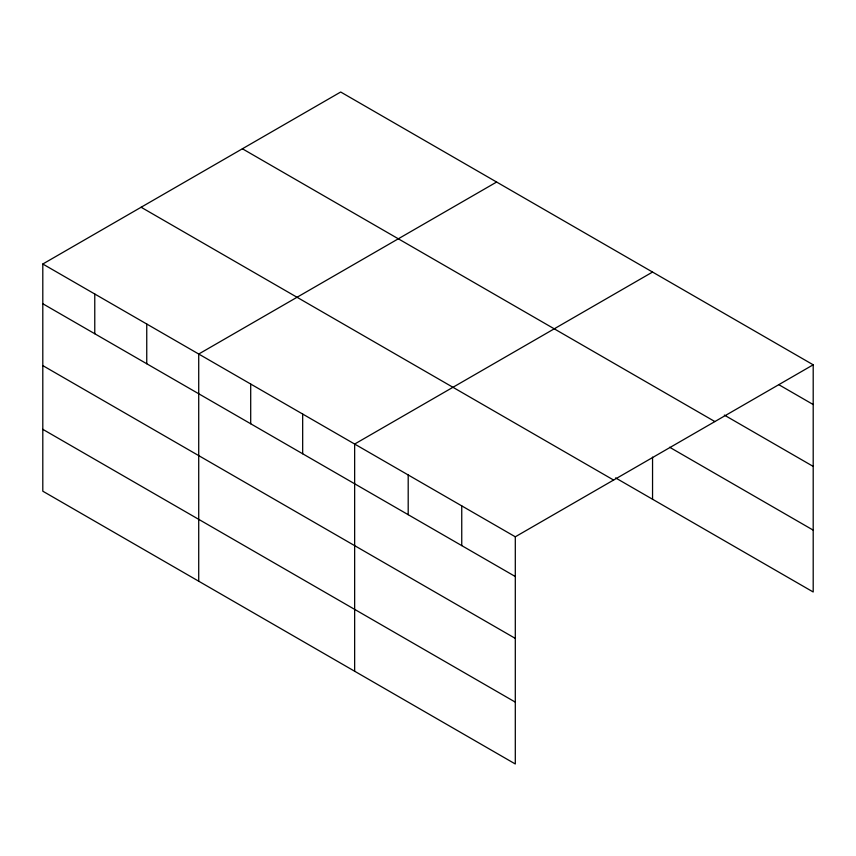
<?xml version="1.0" encoding="UTF-8"?>
<svg xmlns="http://www.w3.org/2000/svg" width="856" height="856" viewBox="0 0 856 856"><rect width="100%" height="100%" fill="white"/><g stroke="black" fill="none" stroke-linecap="round" stroke-linejoin="round"><path stroke-width="1.28" d="M813.2 364.806L340.699 92.02L42.8 264.012L42.8 491.194L515.301 763.98L515.301 536.798L813.2 364.806L813.2 591.988L615.592 477.905M496.63 182.039L198.72 354.031L198.72 581.213M652.55 272.058L354.651 444.05L354.651 671.232M779.024 384.804L813.2 404.535M724.326 415.085L813.2 466.402M242.398 148.773L714.888 421.569M669.638 447.249L813.2 530.132M141.112 207.248L613.602 480.045M42.8 264.012L515.301 536.798M42.8 303.741L515.301 576.527M42.8 365.598L515.301 638.394M42.8 429.327L515.301 702.123M652.55 457.125L652.55 499.241M461.748 505.885L461.748 545.614M408.194 474.973L408.194 514.702M302.671 414.047L302.671 453.776M250.701 384.034L250.701 423.763M146.751 324.017L146.751 363.747M94.77 294.015L94.77 333.744"/></g></svg>
